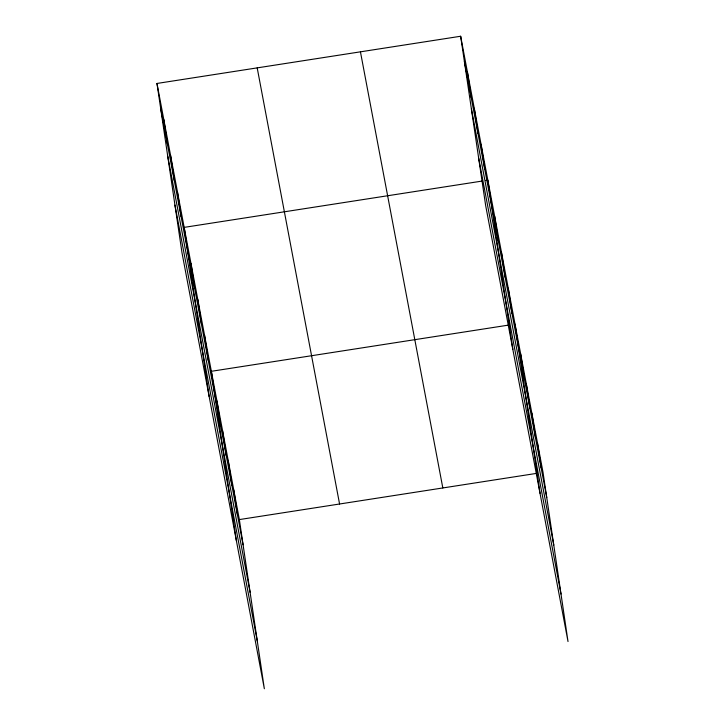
<?xml version="1.0" encoding="UTF-8"?>
<svg xmlns="http://www.w3.org/2000/svg" width="725" height="725" viewBox="0 0 725 725"><rect width="100%" height="100%" fill="white"/><g stroke="black" fill="none" stroke-linecap="round" stroke-linejoin="round"><path stroke-width="1.09" d="M156.981 83.457L239.359 519.58L264.344 688.75L181.966 252.617L156.981 83.457L460.656 36.25L543.034 472.383L568.019 641.543L485.641 205.42L460.656 36.25M482.279 181.042L184.168 227.378L209.144 396.548M485.614 180.516L487.843 180.172L512.82 349.341M508.352 325.135L211.356 371.3L236.332 540.469M239.359 519.58L536.355 473.416M464.381 61.444L546.759 497.577M471.395 108.958L553.773 545.082M478.618 157.905L561.005 594.038M360.443 51.828L442.821 487.952M257.194 67.878L339.572 504.002M160.705 108.65L243.083 544.774M167.72 156.156L250.098 592.289M174.942 205.112L257.33 641.235M537.433 442.721L541.158 467.915M531.833 413.069L535.558 438.263M526.232 383.407L529.957 408.601M520.632 353.755L524.347 378.948M515.031 324.093L540.007 493.263M508.234 288.115L511.95 313.309M501.437 252.137L505.153 277.331M494.64 216.15L498.356 241.352M481.047 144.193L484.771 169.387M474.25 108.215L477.974 133.409M467.453 72.228L471.177 97.422M233.758 489.928L237.483 515.122M228.157 460.266L231.882 485.46M222.557 430.614L226.273 455.808M216.956 400.952L220.672 426.146M204.559 335.322L208.274 360.515M197.762 299.334L201.477 324.528M190.965 263.356L194.681 288.55M177.371 191.391L181.087 216.594M170.574 155.413L174.29 180.607M163.778 119.435L167.502 144.628"/></g></svg>
